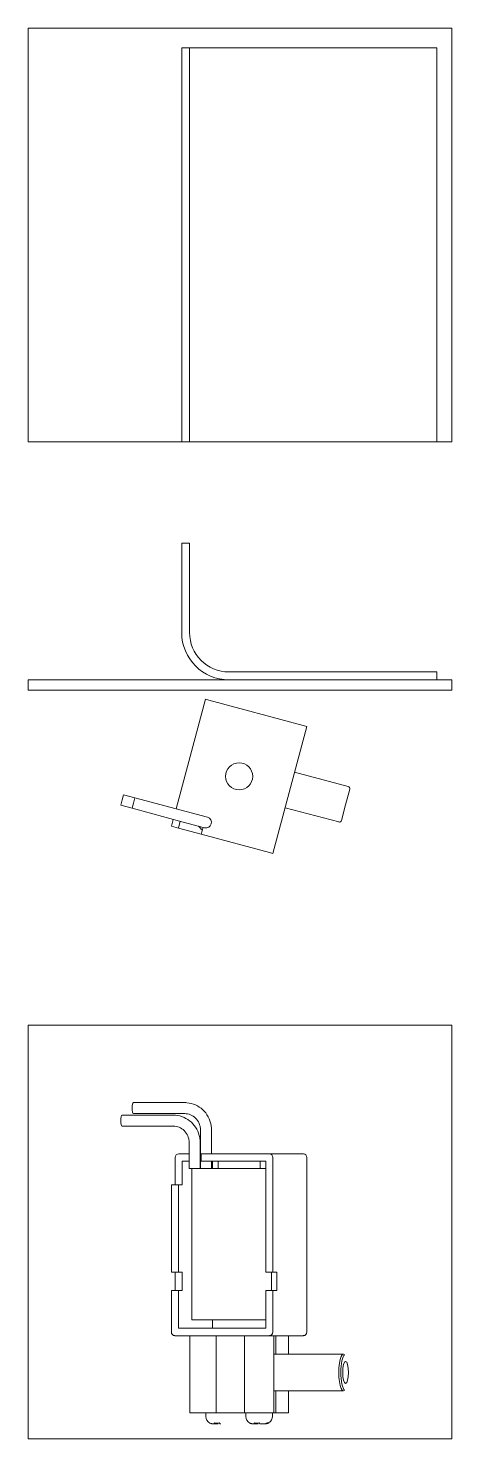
# Model space of a CAD drawing. Header units: millimetres. Extents: x 567 to 632, y 318 to 533.
import ezdxf

# ---------------------------------------------------------------- set-up
doc = ezdxf.new("R2010")
doc.units = ezdxf.units.MM
doc.layers.add('1', color=7, linetype='Continuous')
doc.layers.add('6', color=7, linetype='Continuous')

msp = doc.modelspace()

# ---------------------------------------------------------------- linework, layer by layer
at = {"layer": '1', "color": 7, "linetype": 'Continuous', "lineweight": 18}
for p, q in [((567.29, 533.25), (567.29, 470.25)), ((631.79, 533.25), (567.29, 533.25)), ((631.79, 533.25), (631.79, 470.25)), ((567.29, 470.25), (631.79, 470.25)), ((567.29, 432.43), (567.29, 434.03)), ((567.29, 434.03), (597.86, 434.03)), ((629.53, 434.03), (631.79, 434.03)), ((631.79, 434.03), (631.79, 432.43)), ((631.79, 432.43), (567.29, 432.43)), ((589.8, 414.4), (594.27, 431.06)), ((594.27, 431.06), (594.81, 430.92)), ((594.81, 430.92), (609.18, 427.07)), ((609.72, 426.92), (604.55, 407.6)), ((609.72, 426.92), (609.18, 427.07)), ((616.02, 417.78), (607.86, 419.97)), ((615.62, 414.99), (616.26, 417.37)), ((581.37, 414.92), (581.59, 415.73)), ((581.37, 414.92), (583.1, 414.46)), ((581.59, 415.73), (581.81, 416.54)), ((583.54, 416.08), (581.81, 416.54)), ((583.1, 414.46), (583.32, 415.27)), ((583.32, 415.27), (583.54, 416.08)), ((591.34, 413.99), (583.54, 416.08)), ((606.41, 414.56), (614.57, 412.38)), ((614.98, 412.61), (615.62, 414.99)), ((583.1, 414.46), (590.9, 412.37)), ((589.37, 412.78), (589.09, 411.75)), ((590.17, 411.46), (590.45, 412.49)), ((594.58, 413.12), (591.34, 413.99)), ((589.09, 411.75), (590.17, 411.46)), ((593.63, 410.53), (590.17, 411.46)), ((590.9, 412.37), (594.15, 411.5)), ((593.63, 410.53), (593.91, 411.56)), ((604.01, 407.75), (593.63, 410.53)), ((604.55, 407.6), (604.01, 407.75)), ((631.79, 381.46), (567.29, 381.46)), ((567.29, 318.46), (567.29, 381.46)), ((631.79, 318.46), (631.79, 381.46)), ((591.12, 369.65), (583.32, 369.65)), ((589.39, 367.75), (581.59, 367.75)), ((583.32, 367.97), (591.12, 367.97)), ((581.59, 366.07), (589.39, 366.07)), ((593.52, 365.45), (593.52, 359.61)), ((595.2, 361.84), (595.2, 365.45)), ((591.8, 363.55), (591.8, 359.61)), ((593.47, 359.61), (593.47, 363.55)), ((589.67, 361.29), (589.67, 357.15)), ((590.22, 361.84), (591.8, 361.84)), ((593.47, 361.84), (593.52, 361.84)), ((604.01, 361.84), (593.63, 361.84)), ((593.63, 360.73), (593.63, 361.84)), ((604.01, 361.84), (609.18, 361.84)), ((604.55, 361.29), (604.55, 343.85)), ((609.72, 361.29), (609.72, 334.72)), ((590.76, 360.73), (591.8, 360.73)), ((590.76, 357.15), (590.76, 360.73)), ((591.8, 359.61), (593.03, 359.61)), ((592.22, 359.61), (592.22, 336.57)), ((595.55, 359.61), (593.03, 359.61)), ((593.47, 360.73), (593.52, 360.73)), ((603.47, 360.73), (593.63, 360.73)), ((595.2, 359.61), (595.2, 360.73)), ((595.35, 360.73), (595.35, 359.61)), ((600.2, 359.61), (595.55, 359.61)), ((596.22, 360.73), (596.22, 359.61)), ((600.2, 359.61), (603.47, 359.61)), ((602.6, 359.61), (602.6, 360.73)), ((603.47, 360.73), (603.47, 343.85)), ((589.09, 357.15), (590.17, 357.15)), ((589.09, 357.15), (589.09, 343.85)), ((590.17, 357.15), (590.76, 357.15)), ((590.17, 357.15), (590.17, 343.85)), ((589.09, 343.85), (590.17, 343.85)), ((589.67, 343.85), (589.67, 341.05)), ((590.76, 343.85), (590.17, 343.85)), ((590.76, 341.05), (590.76, 343.85)), ((603.47, 343.85), (604.55, 343.85)), ((604.34, 343.85), (604.34, 341.05)), ((604.55, 343.85), (605.13, 343.85)), ((605.13, 343.85), (605.13, 341.05)), ((589.09, 341.05), (590.17, 341.05)), ((589.09, 341.05), (589.09, 334.72)), ((590.17, 341.05), (590.76, 341.05)), ((590.17, 341.05), (590.17, 335.28)), ((603.47, 341.05), (604.55, 341.05)), ((603.47, 341.05), (603.47, 335.28)), ((605.13, 341.05), (604.55, 341.05)), ((604.55, 341.05), (604.55, 334.72)), ((603.47, 335.28), (590.17, 335.28)), ((592.22, 336.57), (595.55, 336.57)), ((595.35, 336.58), (595.35, 335.28)), ((600.2, 336.57), (595.55, 336.57)), ((600.2, 336.57), (603.47, 336.57)), ((604.01, 334.16), (589.63, 334.16)), ((591.89, 334.16), (591.89, 322.41)), ((595.93, 322.41), (595.93, 334.16)), ((600.23, 322.41), (600.23, 334.16)), ((609.18, 334.16), (604.01, 334.16)), ((604.69, 322.41), (604.69, 334.16)), ((605, 331.36), (605, 334.16)), ((606.92, 331.36), (606.92, 334.16)), ((615.3, 331.36), (604.81, 331.36)), ((604.81, 325.77), (615.3, 325.77)), ((605, 322.41), (605, 325.77)), ((606.92, 322.41), (606.92, 325.77)), ((591.89, 322.41), (595.93, 322.41)), ((594.35, 322.41), (594.35, 321.85)), ((595.93, 322.41), (600.23, 322.41)), ((604.69, 322.41), (600.23, 322.41)), ((600.44, 322.41), (600.44, 321.85)), ((604.47, 321.85), (604.47, 322.41)), ((604.69, 322.41), (605, 322.41)), ((606.92, 322.41), (605, 322.41)), ((595.78, 320.73), (595.49, 320.73)), ((595.88, 320.73), (595.78, 320.73)), ((595.88, 320.73), (596.08, 320.73)), ((596.2, 320.73), (596.08, 320.73)), ((596.61, 320.73), (596.54, 320.73)), ((601.87, 320.73), (601.58, 320.73)), ((601.97, 320.73), (601.87, 320.73)), ((601.97, 320.73), (602.18, 320.73)), ((602.29, 320.73), (602.18, 320.73)), ((603.12, 320.73), (602.63, 320.73)), ((603.12, 320.73), (603.34, 320.73)), ((567.29, 318.46), (631.79, 318.46))]:
    msp.add_line(p, q, dxfattribs=at)
at = {"layer": '1', "color": 7, "linetype": 'Continuous', "lineweight": 13}
for p, q in [((589.8, 414.4), (594.27, 431.06)), ((609.72, 426.92), (604.55, 407.6)), ((604.01, 361.84), (609.19, 361.84)), ((604.01, 334.16), (609.19, 334.16))]:
    msp.add_line(p, q, dxfattribs=at)
at = {"layer": '1', "color": 7, "linetype": 'Continuous', "lineweight": 18}
msp.add_circle((599.41, 419.33), 2.07, dxfattribs=at)
for centre, radius, start, end in [((615.93, 417.46), 0.336, 345, 75), ((594.36, 412.31), 0.839, 345, 75), ((614.66, 412.7), 0.336, 255, 345), ((596.71, 414.59), 4.49, 219.3872, 229.5969), ((594.36, 412.31), 0.839, 255, 345), ((595.47, 321.85), 1.12, 180, 242.5761), ((601.56, 321.85), 1.12, 180, 242.5761), ((603.35, 321.85), 1.12, 304.435, 0)]:
    msp.add_arc(centre, radius, start, end, dxfattribs=at)
for centre, major_axis, ratio, start_param, end_param in [((583.32, 368.81), (0, 0.839), 0.258819, 0, 3.141592), ((581.59, 366.91), (0, 0.839), 0.258819, 0, 3.141592), ((590.22, 361.29), (0, -0.559), 0.965926, 3.141593, 4.712389), ((604.01, 361.29), (0, -0.559), 0.965926, 1.570796, 3.141593), ((609.18, 361.29), (0, 0.559), 0.965926, 4.712389, 6.283185), ((589.63, 334.72), (0, -0.559), 0.965926, 4.712389, 6.283185), ((604.01, 334.72), (0, -0.559), 0.965926, 0, 1.570796), ((609.18, 334.72), (0, 0.559), 0.965926, 3.141593, 4.712389), ((615.3, 328.56), (0, -2.8), 0.258819, 3.141592, 6.283185)]:
    msp.add_ellipse(centre, major_axis=major_axis, ratio=ratio, start_param=start_param, end_param=end_param, dxfattribs=at)
at = {"layer": '1', "color": 7, "linetype": 'Continuous', "lineweight": 13}
msp.add_ellipse((615.62, 328.56), major_axis=(0, -2.8), ratio=0.258819, start_param=3.367416, end_param=6.057347, dxfattribs=at)
at = {"layer": '1', "color": 7, "linetype": 'Continuous', "lineweight": 18}
msp.add_ellipse((615.62, 328.56), major_axis=(0, -1.68), ratio=0.258819, dxfattribs=at)
for points, knots in [([(595.2, 365.45), (595.2, 365.71), (595.14, 366.42), (594.75, 367.54), (593.91, 368.62), (592.78, 369.37), (591.79, 369.62), (591.24, 369.65), (591.12, 369.65)], [0, 0, 0, 0, 0.118478, 0.325306, 0.532794, 0.739929, 0.946392, 1, 1, 1, 1]), ([(593.47, 363.55), (593.47, 363.81), (593.41, 364.52), (593.02, 365.63), (592.18, 366.72), (591.05, 367.47), (590.06, 367.72), (589.51, 367.75), (589.39, 367.75)], [0, 0, 0, 0, 0.118478, 0.325306, 0.532794, 0.739929, 0.946392, 1, 1, 1, 1]), ([(591.12, 367.97), (591.27, 367.97), (591.71, 367.93), (592.44, 367.63), (593.12, 366.96), (593.47, 366.17), (593.52, 365.66), (593.52, 365.45)], [0, 0, 0, 0, 0.118666, 0.36121, 0.606554, 0.848212, 1, 1, 1, 1]), ([(589.39, 366.07), (589.54, 366.07), (589.99, 366.02), (590.71, 365.73), (591.39, 365.06), (591.74, 364.27), (591.79, 363.76), (591.8, 363.55)], [0, 0, 0, 0, 0.118666, 0.36121, 0.606554, 0.848212, 1, 1, 1, 1]), ([(595.49, 320.73), (595.44, 320.73), (595.39, 320.73), (595.32, 320.74), (595.3, 320.75), (595.25, 320.75), (595.23, 320.76), (595.16, 320.77), (595.12, 320.79), (595.03, 320.82), (594.98, 320.84), (594.94, 320.86)], [0, 0, 0, 0, 0.25, 0.25, 0.375, 0.375, 0.5, 0.5, 0.75, 0.75, 1, 1, 1, 1]), ([(595.78, 320.73), (595.77, 320.73), (595.75, 320.73), (595.73, 320.74), (595.73, 320.75), (595.72, 320.75), (595.71, 320.76), (595.71, 320.76), (595.69, 320.77), (595.68, 320.79), (595.65, 320.83), (595.64, 320.85), (595.63, 320.87)], [0, 0, 0, 0, 0.25, 0.25, 0.375, 0.375, 0.4375, 0.4375, 0.5, 0.75, 0.75, 1, 1, 1, 1]), ([(595.63, 320.87), (595.69, 320.86), (595.75, 320.86), (595.85, 320.85), (595.88, 320.85), (595.93, 320.85), (595.94, 320.85), (595.98, 320.84), (595.99, 320.84), (596.07, 320.84), (596.13, 320.85), (596.26, 320.86), (596.32, 320.86), (596.38, 320.87)], [0, 0, 0, 0, 0.25, 0.25, 0.375, 0.375, 0.4375, 0.4375, 0.5, 0.5, 0.75, 0.75, 1, 1, 1, 1]), ([(596.38, 320.87), (596.4, 320.85), (596.41, 320.83), (596.43, 320.8), (596.43, 320.79), (596.44, 320.78), (596.45, 320.77), (596.47, 320.75), (596.48, 320.75), (596.51, 320.73), (596.52, 320.73), (596.54, 320.73)], [0, 0, 0, 0, 0.25, 0.25, 0.375, 0.375, 0.5, 0.5, 0.75, 0.75, 1, 1, 1, 1]), ([(601.58, 320.73), (601.53, 320.73), (601.49, 320.73), (601.42, 320.74), (601.39, 320.75), (601.35, 320.75), (601.32, 320.76), (601.25, 320.77), (601.21, 320.79), (601.12, 320.82), (601.08, 320.84), (601.03, 320.86)], [0, 0, 0, 0, 0.25, 0.25, 0.375, 0.375, 0.5, 0.5, 0.75, 0.75, 1, 1, 1, 1]), ([(601.87, 320.73), (601.86, 320.73), (601.84, 320.73), (601.83, 320.74), (601.82, 320.75), (601.81, 320.75), (601.81, 320.76), (601.8, 320.76), (601.78, 320.77), (601.77, 320.79), (601.74, 320.83), (601.73, 320.85), (601.72, 320.87)], [0, 0, 0, 0, 0.25, 0.25, 0.375, 0.375, 0.4375, 0.4375, 0.5, 0.75, 0.75, 1, 1, 1, 1]), ([(601.72, 320.87), (601.78, 320.86), (601.85, 320.86), (601.94, 320.85), (601.97, 320.85), (602.02, 320.85), (602.04, 320.85), (602.07, 320.84), (602.08, 320.84), (602.16, 320.84), (602.23, 320.85), (602.35, 320.86), (602.41, 320.86), (602.48, 320.87)], [0, 0, 0, 0, 0.25, 0.25, 0.375, 0.375, 0.4375, 0.4375, 0.5, 0.5, 0.75, 0.75, 1, 1, 1, 1]), ([(602.48, 320.87), (602.49, 320.85), (602.5, 320.83), (602.52, 320.8), (602.52, 320.79), (602.54, 320.78), (602.54, 320.77), (602.56, 320.75), (602.58, 320.75), (602.6, 320.73), (602.61, 320.73), (602.63, 320.73)], [0, 0, 0, 0, 0.25, 0.25, 0.375, 0.375, 0.5, 0.5, 0.75, 0.75, 1, 1, 1, 1]), ([(603.74, 320.91), (603.7, 320.88), (603.65, 320.85), (603.57, 320.82), (603.55, 320.81), (603.5, 320.79), (603.47, 320.78), (603.34, 320.74), (603.23, 320.73), (603.12, 320.73)], [0, 0, 0, 0, 0.25, 0.25, 0.375, 0.375, 0.5, 0.5, 1, 1, 1, 1]), ([(603.34, 320.73), (603.39, 320.73), (603.44, 320.73), (603.52, 320.74), (603.55, 320.75), (603.58, 320.76), (603.6, 320.76), (603.62, 320.77), (603.69, 320.78), (603.75, 320.81), (603.83, 320.84), (603.85, 320.85), (603.9, 320.87), (603.92, 320.89), (603.94, 320.9)], [0, 0, 0, 0, 0.25, 0.25, 0.375, 0.375, 0.4375, 0.4375, 0.5, 0.75, 0.75, 0.875, 0.875, 1, 1, 1, 1]), ([(603.94, 320.9), (603.93, 320.89), (603.91, 320.89), (603.89, 320.88), (603.88, 320.88), (603.86, 320.87), (603.86, 320.87), (603.85, 320.87), (603.85, 320.87), (603.84, 320.87), (603.83, 320.87), (603.81, 320.88), (603.77, 320.89), (603.76, 320.9), (603.74, 320.91)], [0, 0, 0, 0, 0.25, 0.25, 0.375, 0.375, 0.4375, 0.46875, 0.46875, 0.5, 0.5, 0.75, 0.75, 1, 1, 1, 1])]:
    msp.add_open_spline(points, degree=3, knots=knots, dxfattribs=at)
at = {"layer": '6', "color": 7, "linetype": 'Continuous', "lineweight": 18}
for p, q in [((590.66, 530.25), (590.66, 470.25)), ((591.86, 530.25), (597.86, 530.25)), ((591.86, 470.25), (591.86, 530.25)), ((629.53, 530.25), (597.86, 530.25)), ((629.53, 530.25), (629.53, 470.25)), ((590.66, 441.23), (590.66, 454.82)), ((591.86, 454.83), (591.86, 441.23)), ((629.53, 435.23), (597.86, 435.23)), ((629.53, 434.03), (597.86, 434.03)), ((629.53, 435.23), (629.53, 434.03))]:
    msp.add_line(p, q, dxfattribs=at)
for radius in [7.2, 6]:
    msp.add_arc((597.86, 441.23), radius, 180, 270, dxfattribs=at)
for points in [[(591.86, 530.25), (591.62, 530.25), (591.38, 530.25), (591.14, 530.25), (590.9, 530.25), (590.66, 530.25)], [(591.86, 454.83), (591.62, 454.83), (591.38, 454.83), (591.14, 454.82), (590.9, 454.82), (590.66, 454.82)]]:
    msp.add_open_spline(points, degree=5, dxfattribs=at)

doc.saveas('drawing.dxf')
